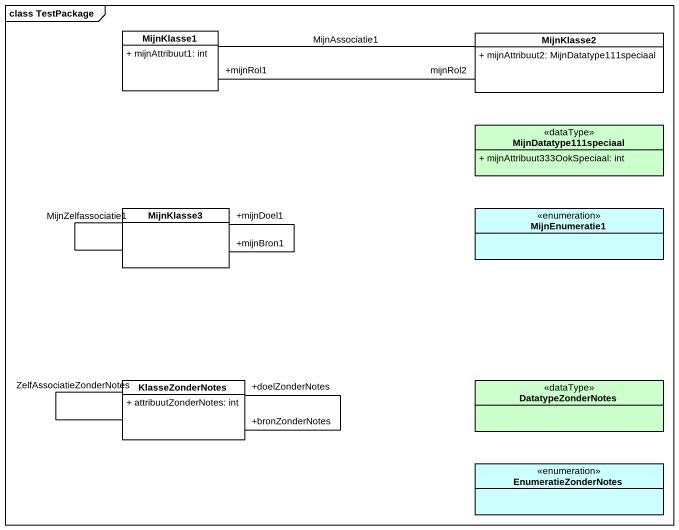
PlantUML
@startuml
mainframe class TestPackage
hide circle
hide empty members
skinparam classAttributeIconSize 0
class MijnKlasse1 {
  + mijnAttribuut1: int
}
class MijnKlasse2 {
  + mijnAttribuut2: MijnDatatype111speciaal
}
class MijnDatatype111speciaal <<dataType>> #CCFFCC {
  + mijnAttribuut333OokSpeciaal: int
}
class MijnKlasse3
enum MijnEnumeratie1 #CCFFFF
class KlasseZonderNotes {
  + attribuutZonderNotes: int
}
class DatatypeZonderNotes <<dataType>> #CCFFCC
enum EnumeratieZonderNotes #CCFFFF
MijnKlasse1 -right- MijnKlasse2 : MijnAssociatie1
MijnKlasse1 "+mijnRol1" -right- "mijnRol2" MijnKlasse2
MijnKlasse3 -- MijnKlasse3 : MijnZelfassociatie1
MijnKlasse3 "+mijnBron1" -- "+mijnDoel1" MijnKlasse3
KlasseZonderNotes -- KlasseZonderNotes : ZelfAssociatieZonderNotes
KlasseZonderNotes "+bronZonderNotes" -- "+doelZonderNotes" KlasseZonderNotes
@enduml
